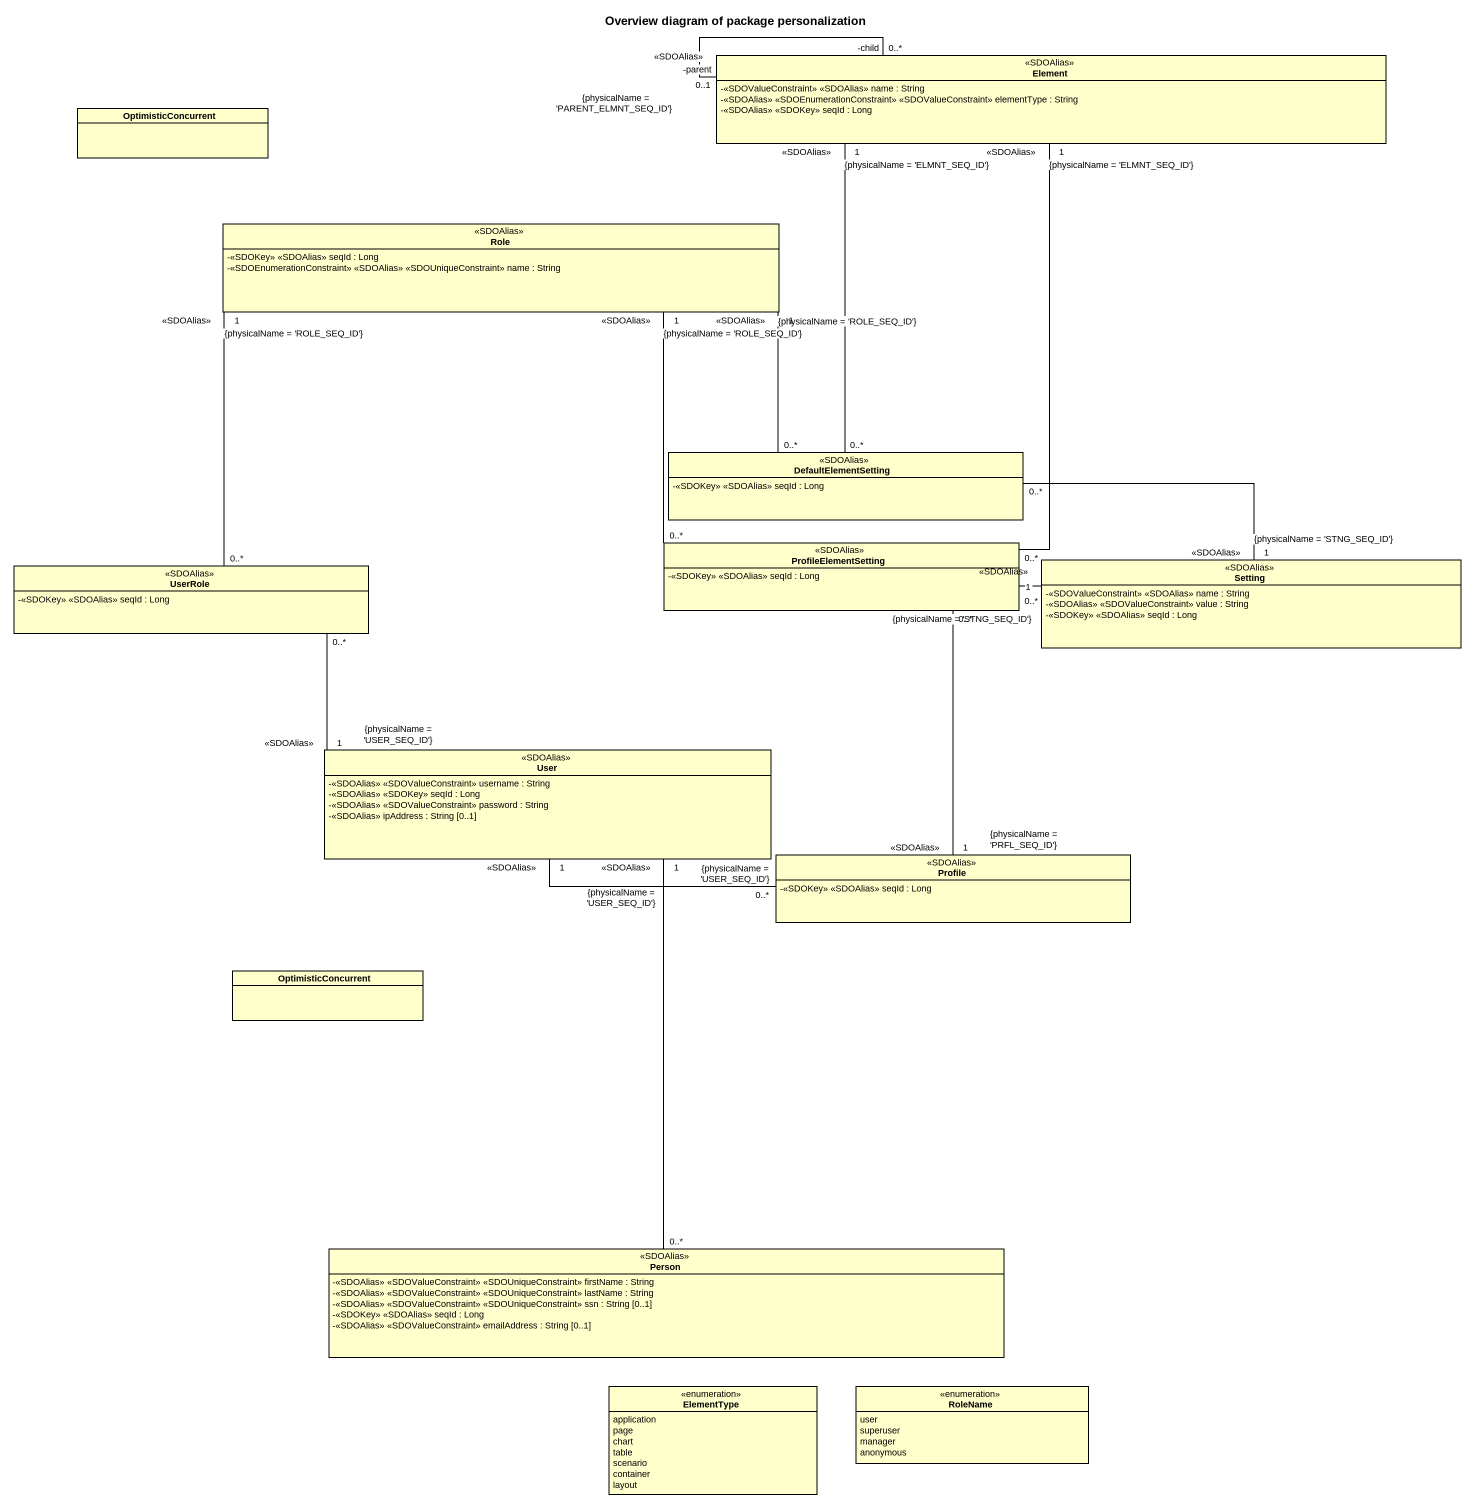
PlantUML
@startuml
title Overview diagram of package personalization
hide circle
hide empty members
skinparam classAttributeIconSize 0
class Element <<SDOAlias>> {
  -<<SDOValueConstraint>> <<SDOAlias>> name : String
  -<<SDOAlias>> <<SDOEnumerationConstraint>> <<SDOValueConstraint>> elementType : String
  -<<SDOAlias>> <<SDOKey>> seqId : Long
}
class OptimisticConcurrent
class Role <<SDOAlias>> {
  -<<SDOKey>> <<SDOAlias>> seqId : Long
  -<<SDOEnumerationConstraint>> <<SDOAlias>> <<SDOUniqueConstraint>> name : String
}
class DefaultElementSetting <<SDOAlias>> {
  -<<SDOKey>> <<SDOAlias>> seqId : Long
}
class UserRole <<SDOAlias>> {
  -<<SDOKey>> <<SDOAlias>> seqId : Long
}
class ProfileElementSetting <<SDOAlias>> {
  -<<SDOKey>> <<SDOAlias>> seqId : Long
}
class Setting <<SDOAlias>> {
  -<<SDOValueConstraint>> <<SDOAlias>> name : String
  -<<SDOAlias>> <<SDOValueConstraint>> value : String
  -<<SDOKey>> <<SDOAlias>> seqId : Long
}
class User <<SDOAlias>> {
  -<<SDOAlias>> <<SDOValueConstraint>> username : String
  -<<SDOAlias>> <<SDOKey>> seqId : Long
  -<<SDOAlias>> <<SDOValueConstraint>> password : String
  -<<SDOAlias>> ipAddress : String [0..1]
}
class Profile <<SDOAlias>> {
  -<<SDOKey>> <<SDOAlias>> seqId : Long
}
class "OptimisticConcurrent" as OptimisticConcurrent_2
class "Person" as Person_ <<SDOAlias>> {
  -<<SDOAlias>> <<SDOValueConstraint>> <<SDOUniqueConstraint>> firstName : String
  -<<SDOAlias>> <<SDOValueConstraint>> <<SDOUniqueConstraint>> lastName : String
  -<<SDOAlias>> <<SDOValueConstraint>> <<SDOUniqueConstraint>> ssn : String [0..1]
  -<<SDOKey>> <<SDOAlias>> seqId : Long
  -<<SDOAlias>> <<SDOValueConstraint>> emailAddress : String [0..1]
}
enum ElementType {
  application
  page
  chart
  table
  scenario
  container
  layout
}
enum RoleName {
  user
  superuser
  manager
  anonymous
}
Element "-child\n0..*" -- "-parent\n<<SDOAlias>>\n0..1\n{physicalName = 'PARENT_ELMNT_SEQ_ID'}" Element
Element "<<SDOAlias>>\n1\n{physicalName = 'ELMNT_SEQ_ID'}" -- "0..*" DefaultElementSetting
Element "<<SDOAlias>>\n1\n{physicalName = 'ELMNT_SEQ_ID'}" -- "0..*" ProfileElementSetting
DefaultElementSetting "0..*" -up- "<<SDOAlias>>\n1\n{physicalName = 'ROLE_SEQ_ID'}" Role
DefaultElementSetting "0..*" -right- "<<SDOAlias>>\n1\n{physicalName = 'STNG_SEQ_ID'}" Setting
UserRole "0..*" -up- "<<SDOAlias>>\n1\n{physicalName = 'ROLE_SEQ_ID'}" Role
UserRole "0..*" -right- "<<SDOAlias>>\n1\n{physicalName = 'USER_SEQ_ID'}" User
ProfileElementSetting "0..*" -up- "<<SDOAlias>>\n1\n{physicalName = 'ROLE_SEQ_ID'}" Role
ProfileElementSetting "0..*" -right- "<<SDOAlias>>\n1\n{physicalName = 'STNG_SEQ_ID'}" Setting
ProfileElementSetting "0..*" -- "<<SDOAlias>>\n1\n{physicalName = 'PRFL_SEQ_ID'}" Profile
Profile "0..*" -left- "<<SDOAlias>>\n1\n{physicalName = 'USER_SEQ_ID'}" User
Person_ "0..*" -up- "<<SDOAlias>>\n1\n{physicalName = 'USER_SEQ_ID'}" User
@enduml
